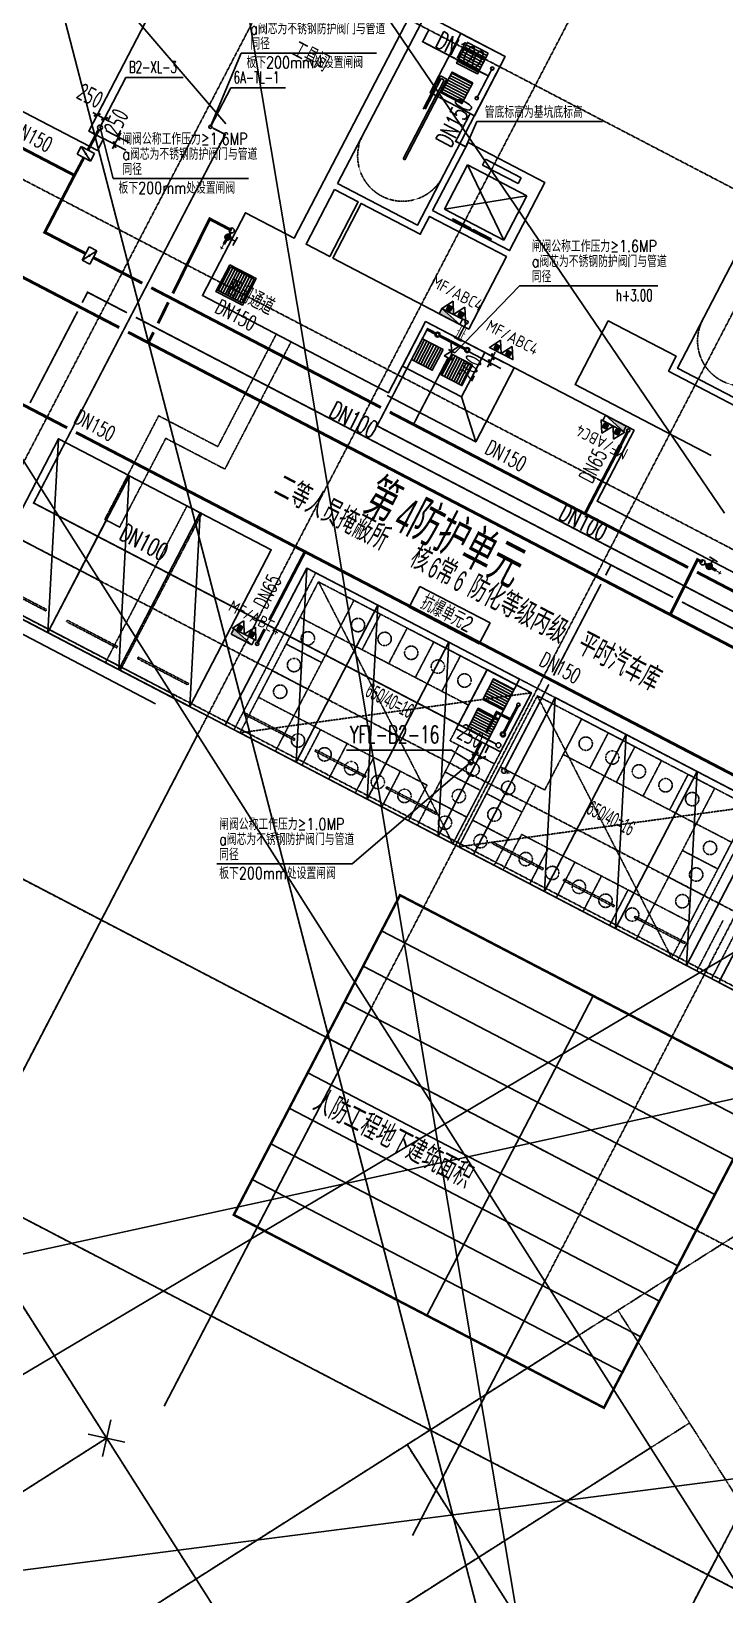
# Model space of a CAD drawing. Extents: x -1466470 to 922624, y -511729 to 590125.
# Drawn here: x -301821 to -281017, y 193979 to 240832 of the extents above; entities that cross this region are included whole.
import ezdxf
from ezdxf.xclip import XClip

# ---------------------------------------------------------------- set-up
doc = ezdxf.new("R2010")
doc.units = 0
doc.header["$LTSCALE"] = 10
doc.header["$MEASUREMENT"] = 0
doc.header["$XCLIPFRAME"] = 2
for name, pattern in [('X-104 B2平面$0$CENTER', [2, 1.25, -0.25, 0.25, -0.25]), ('X-104 B2平面$0$DOTE', [2.42, 2, -0.2, 0.02, -0.2]), ('X-104 B2平面$1$DASH', [0.35, 0.25, -0.1]), ('梯段6、7$0$DASH', [0.35, 0.25, -0.1])]:
    doc.linetypes.add(name, pattern=pattern)
for name, color, linetype, plot in [('104-13 B2核心筒$0$04-不打印_辅助线', 165, 'Continuous', False), ('X-104 B2平面$0$04-不打印_辅助线', 165, 'Continuous', False), ('X-104 B2平面$0$04-不打印_面积', 5, 'Continuous', False), ('X-104 B2平面$1$DIM_MODI', 6, 'Continuous', False)]:
    doc.layers.add(name, color=color, linetype=linetype, plot=plot)
for name, color, linetype in [('104-6 B2核心筒$0$A-E_电梯', 171, 'Continuous'), ('104-6 B2核心筒$0$A-TECH_结构', 21, 'Continuous'), ('DIM_压力废', 3, 'Continuous'), ('DIM_消防', 3, 'Continuous'), ('DIM_通气', 3, 'Continuous'), ('EQUIP_消火栓', 7, 'Continuous'), ('EQUIP_消防', 7, 'Continuous'), ('EQUIP_给水', 7, 'Continuous'), ('PIPE-中水', 122, 'TG_Z'), ('PIPE-压力废', 31, 'TG_YF'), ('PIPE-废水', 31, 'TG_F'), ('PIPE-消防', 1, 'Continuous'), ('PIPE-给水', 3, 'TG_J'), ('PIPE-通气', 3, 'TG_T'), ('TEXT_中水', 7, 'Continuous'), ('TEXT_压力废', 7, 'Continuous'), ('TEXT_废水', 7, 'Continuous'), ('TEXT_消防', 7, 'Continuous'), ('TEXT_通气', 7, 'Continuous'), ('TWT_DIM', 3, 'Continuous'), ('TWT_LEAD', 3, 'Continuous'), ('VALVE_消防', 7, 'Continuous'), ('VPIPE-中水中', 124, 'Continuous'), ('VPIPE-压力废', 31, 'Continuous'), ('VPIPE-消防', 1, 'Continuous'), ('VPIPE-通气', 3, 'Continuous'), ('X-104 B2平面$0$02-TEXT_房间', 7, 'Continuous'), ('X-104 B2平面$0$A-I_车位', 9, 'Continuous'), ('X-104 B2平面$0$A-SUR_看线', 231, 'Continuous'), ('X-104 B2平面$0$A_AXIS-轴线', 9, 'X-104 B2平面$0$DOTE'), ('X-104 B2平面$0$SURFACE', 6, 'Continuous'), ('X-104 B2平面$0$VPIPE-消防', 1, 'Continuous'), ('X-104 B2平面$0$人防分区指标', 5, 'Continuous'), ('X-104 B2平面$0$抗爆隔墙', 151, 'Continuous'), ('X-104 B2平面$0$文字1', 7, 'Continuous'), ('X-104 B2平面$0$集水坑&', 6, 'Continuous'), ('X-104 B2平面$1$集水坑&', 7, 'Continuous'), ('梯段6、7$0$A-E_楼梯', 171, 'Continuous'), ('水-管线-给水低', 1, 'Continuous'), ('水-设备-给水', 7, 'Continuous'), ('水-阀门-给水', 7, 'Continuous')]:
    doc.layers.add(name, color=color, linetype=linetype)
doc.layers.get('X-104 B2平面$0$A-SUR_看线').off()
doc.styles.add('_TCH_DIM_T3', font='ROS1', dxfattribs={"width": 0.8, "bigfont": 'JD'})
doc.styles.add('_TWT_PIPEDN', font='SIMPLEX', dxfattribs={"width": 0.8, "height": 3.5, "bigfont": 'HZTXT'})
doc.styles.add('_TWT_SERIAL', font='COMPLEX', dxfattribs={"width": 0.8, "height": 3.5, "bigfont": 'HZTXT'})
doc.styles.get("Standard").update_dxf_attribs({"font": 'gbenor.shx', "bigfont": 'gbcbig.shx'})
doc.styles.add('TG_LINETYPE', font='romans2.shx', dxfattribs={"width": 0.8, "height": 3, "bigfont": 'hzdf2.shx'})
doc.styles.add('X-104 B2平面$0$20150624地库ZL1_t8_t8$0$20150624地库ZL1_t8_t8$0$华通样式', font='ros1.shx', dxfattribs={"width": 0.7, "height": 3.5, "bigfont": 'jd.shx'})
doc.styles.add('X-104 B2平面$0$_TCH_SPACE', font='ros.shx', dxfattribs={"width": 0.75, "height": 5, "bigfont": 'jd.shx'})
doc.styles.add('X-104 B2平面$0$TEXT', font='TSSDENG.shx', dxfattribs={"bigfont": 'GBCBIG.shx'})
doc.linetypes.add('TG_F', pattern='A,2,-0.3,["F",TG_LINETYPE,S=0.1,R=0,X=-0.23,Y=-0.15],0', length=2.3)
doc.linetypes.add('TG_J', pattern='A,2,-0.3,["J",TG_LINETYPE,S=0.1,R=0,X=-0.23,Y=-0.15],0', length=2.3)
doc.linetypes.add('TG_T', pattern='A,2,-0.3,["T",TG_LINETYPE,S=0.1,R=0,X=-0.23,Y=-0.15],0', length=2.3)
doc.linetypes.add('TG_XH', pattern='A,5,-0.6,["XH",TG_LINETYPE,S=0.1,R=0,X=-0.52,Y=-0.15],0', length=5.6)
doc.linetypes.add('TG_YF', pattern='A,2,-0.6,["YF",TG_LINETYPE,S=0.1,R=0,X=-0.52,Y=-0.15],0', length=2.6)
doc.linetypes.add('TG_Z', pattern='A,2,-0.3,["Z",TG_LINETYPE,S=0.1,R=0,X=-0.23,Y=-0.15],0', length=2.3)
doc.dimstyles.new('_TWT_ARCH&&150', dxfattribs={"dimtxt": 525, "dimasz": 150, "dimexe": 375, "dimexo": 450, "dimgap": 150, "dimtad": 1, "dimdec": 0, "dimzin": 0, "dimdsep": 46, "dimtxsty": '_TCH_DIM_T3', "dimblk": 'ARCHTICK', "dimcen": 0.09, "dimclrt": 7, "dimazin": 2, "dimtfac": 1, "dimtdec": 0, "dimtix": 1, "dimtmove": 2, "dimatfit": 3, "dimfxl": 1, "dimtolj": 1, "dimtzin": 0, "dimarcsym": 0})
pattern_1 = [(180, (-432649.534, -553252.195), (-7e-15, -79.375), [])]
pattern_2 = [(180, (350, -250), (-7e-15, -79.375), [])]

# ---------------------------------------------------------------- blocks, each defined once
blk = doc.blocks.new('A-电梯2623')
for p, q in [((-575, 1900), (-575, 2100)), ((-575, 2100), (625, 2100)), ((625, 1900), (-575, 1900)), ((625, 2100), (625, 1900)), ((-975, 200), (-975, 1700)), ((-975, 1700), (1025, 1700)), ((1025, 1700), (-975, 200)), ((1025, 200), (-975, 1700)), ((1025, 1700), (1025, 200)), ((1025, 200), (-975, 200))]:
    blk.add_line(p, q)
for points in [[(-1275, 0), (1325, 0), (1325, 2300), (-1275, 2300)], [(-625, 38), (-625, 59), (-18, 59), (-18, 38)], [(68, 38), (68, 59), (675, 59), (675, 38)]]:
    blk.add_lwpolyline(points, close=True)
blk = doc.blocks.new('梯段6、7')
at = {"color": 8, "linetype": '梯段6、7$0$DASH'}
for centre, radius, start, end in [((49800, 3400), 1350, 0, 180), ((49800, -6700), 1350, 0, 180), ((49800, -9820), 1350, 180, 0), ((49800, -16500), 1350, 0, 180), ((49800, -19820), 1350, 180, 0), ((20965, -27260), 1650, 0, 180), ((49800, -27020), 1350, 0, 180), ((20965, -29600), 1650, 180, 0), ((49800, -29880), 1350, 180, 0), ((49800, -57378), 1350, 0, 180), ((20965, -58198), 1650, 0, 180), ((49800, -59458), 1350, 180, 0), ((20965, -60358), 1650, 180, 0), ((20965, -68018), 1650, 0, 180), ((49800, -67528), 1350, 0, 180), ((49800, -70128), 1350, 180, 0), ((20965, -70358), 1650, 180, 0), ((49800, -79978), 1350, 180, 0)]:
    blk.add_arc(centre, radius, start, end, dxfattribs=at)
at = {"layer": 'Defpoints'}
for points in [[(44800, 6850), (54800, 6850), (54800, -3150), (44800, -3150)], [(51150, 4950), (48450, 4950), (48450, -1150), (51150, -1150)], [(44800, -3150), (54800, -3150), (54800, -13150), (44800, -13150)], [(51150, -5150), (48450, -5150), (48450, -11250), (51150, -11250)], [(44800, -13150), (54800, -13150), (54800, -23150), (44800, -23150)], [(51150, -15150), (48450, -15150), (48450, -21250), (51150, -21250)], [(15665, -23150), (25665, -23150), (25665, -33150), (15665, -33150)], [(44800, -23150), (54800, -23150), (54800, -33150), (44800, -33150)], [(19315, -24850), (22615, -24850), (22615, -31250), (19315, -31250)], [(48450, -25150), (51150, -25150), (51150, -31250), (48450, -31250)], [(15665, -53908), (25665, -53908), (25665, -63908), (15665, -63908)], [(44800, -53908), (54800, -53908), (54800, -63908), (44800, -63908)], [(19315, -55608), (22615, -55608), (22615, -62008), (19315, -62008)], [(51150, -55908), (48450, -55908), (48450, -62008), (51150, -62008)], [(15665, -63908), (25665, -63908), (25665, -73908), (15665, -73908)], [(44800, -63908), (54800, -63908), (54800, -73908), (44800, -73908)], [(19315, -65608), (22615, -65608), (22615, -72008), (19315, -72008)], [(51150, -65908), (48450, -65908), (48450, -72008), (51150, -72008)], [(15665, -73908), (25665, -73908), (25665, -83908), (15665, -83908)], [(44800, -73908), (54800, -73908), (54800, -83908), (44800, -83908)], [(19315, -75608), (22615, -75608), (22615, -82008), (19315, -82008)], [(51150, -75908), (48450, -75908), (48450, -82008), (51150, -82008)]]:
    blk.add_lwpolyline(points, close=True, dxfattribs=at)
for points in [[(47328, -61608), (52128, -61608)], [(47328, -71608), (52128, -71608)], [(47328, -81608), (52128, -81608)]]:
    blk.add_lwpolyline(points, dxfattribs=at)
at = {"layer": '梯段6、7$0$A-E_楼梯'}
for p, q in [((49850, -16500), (49750, -16500)), ((49750, -16700), (49750, -16500)), ((49850, -18517), (49850, -16500)), ((49850, -16500), (51150, -16500)), ((49850, -16760), (51150, -16760)), ((49910, -16700), (49910, -16500)), ((49910, -16500), (51150, -16500)), ((51150, -17893), (51150, -16700)), ((49850, -17020), (51150, -17020)), ((49850, -17280), (51150, -17280)), ((49850, -17540), (51150, -17540)), ((49850, -17800), (51150, -17800)), ((49850, -18060), (50801, -18060)), ((49850, -18517), (50409, -18248)), ((50429, -18350), (50396, -18174)), ((50396, -18174), (50588, -18362)), ((50553, -18179), (51150, -17893)), ((50588, -18362), (50553, -18179)), ((50573, -18281), (51150, -18003)), ((50616, -18260), (51150, -18260)), ((51150, -19820), (51150, -18003)), ((49850, -18320), (50259, -18320)), ((49850, -18627), (50429, -18350)), ((49850, -19820), (49850, -18627)), ((50074, -18520), (51150, -18520)), ((49850, -18780), (51150, -18780)), ((49850, -19040), (51150, -19040)), ((49850, -19300), (51150, -19300)), ((49850, -19560), (51150, -19560)), ((49750, -19820), (49853, -19820)), ((49850, -19820), (51150, -19820)), ((49750, -27020), (49850, -27020)), ((65868, -53275), (106225, -53275)), ((66707, -53743), (68846, -55133)), ((66772, -53643), (68592, -54825)), ((66839, -56653), (68977, -55263)), ((65910, -56514), (63784, -56514)), ((66572, -56634), (63784, -56634)), ((66542, -56514), (65910, -56514)), ((66542, -56677), (68846, -58173)), ((66772, -56683), (68592, -57865)), ((66802, -59525), (64634, -59525)), ((66792, -59525), (106225, -59525)), ((49690, -78442), (49690, -77318)), ((49690, -77318), (49910, -77318)), ((49750, -78418), (49750, -77378)), ((49750, -77378), (49850, -77378)), ((49850, -77378), (49850, -80038)), ((49910, -77318), (49910, -80038)), ((48450, -80108), (48450, -80048)), ((49910, -80038), (49850, -80038))]:
    blk.add_line(p, q, dxfattribs=at)
for points in [[(49690, -19880), (49910, -19880), (49910, -16440), (49690, -16440), (49690, -19880)], [(49690, -29360), (49690, -26960), (49910, -26960), (49910, -29880)], [(51150, -29880), (51150, -29620)], [(66542, -53444), (66542, -53275), (66154, -53275)], [(66542, -53305), (66542, -53705), (66342, -53705), (66342, -53305)], [(68882, -54964), (68882, -54795), (68622, -54795), (68622, -54626), (68362, -54626), (68362, -54457), (68102, -54457), (68102, -54288), (67842, -54288), (67842, -54119), (67582, -54119), (67582, -53950), (67322, -53950), (67322, -53781), (67062, -53781), (67062, -53613), (66802, -53613), (66802, -53444), (66542, -53444)], [(68852, -54964), (68852, -54825), (68592, -54825), (68592, -54656), (68332, -54656), (68332, -54487), (68072, -54487), (68072, -54318), (67812, -54318), (67812, -54149), (67552, -54149), (67552, -53980), (67292, -53980), (67292, -53811), (67032, -53811), (67032, -53643), (66772, -53643), (66772, -53474), (66542, -53474)], [(66802, -56484), (66802, -56315), (67062, -56315), (67062, -56146), (67322, -56146), (67322, -55977), (67582, -55977), (67582, -55808), (67842, -55808), (67842, -55640), (68102, -55640), (68102, -55471), (68362, -55471), (68362, -55302), (68622, -55302), (68622, -55133), (68882, -55133), (68882, -54964), (69142, -54964)], [(66832, -56484), (66832, -56345), (67092, -56345), (67092, -56176), (67352, -56176), (67352, -56007), (67612, -56007), (67612, -55838), (67872, -55838), (67872, -55670), (68132, -55670), (68132, -55501), (68392, -55501), (68392, -55332), (68652, -55332), (68652, -55163), (68912, -55163), (68912, -54994), (69142, -54994)], [(69112, -54994), (69112, -55394), (68912, -55394), (68912, -54994)], [(68882, -58004), (68882, -57835), (68622, -57835), (68622, -57667), (68362, -57667), (68362, -57498), (68102, -57498), (68102, -57329), (67842, -57329), (67842, -57160), (67582, -57160), (67582, -56991), (67322, -56991), (67322, -56822), (67062, -56822), (67062, -56653), (66802, -56653), (66802, -56484), (66542, -56484)], [(68852, -58004), (68852, -57865), (68592, -57865), (68592, -57697), (68332, -57697), (68332, -57528), (68072, -57528), (68072, -57359), (67812, -57359), (67812, -57190), (67552, -57190), (67552, -57021), (67292, -57021), (67292, -56852), (67032, -56852), (67032, -56683), (66772, -56683), (66772, -56514), (66542, -56514)], [(66772, -56514), (66772, -56914), (66572, -56914), (66572, -56514)], [(66802, -59525), (66802, -59356), (67062, -59356), (67062, -59187), (67322, -59187), (67322, -59018), (67582, -59018), (67582, -58849), (67842, -58849), (67842, -58680), (68102, -58680), (68102, -58511), (68362, -58511), (68362, -58342), (68622, -58342), (68622, -58173), (68882, -58173), (68882, -58004), (69142, -58004)]]:
    blk.add_lwpolyline(points, dxfattribs=at)
for p in [(66792, -53444), (66792, -53613), (66792, -53781), (66792, -53950), (66792, -54119), (66792, -54288), (66792, -54457), (66792, -54626), (66792, -54795), (66792, -54964), (66792, -55133), (66792, -55302), (66792, -55471), (66792, -55640), (66792, -55808), (66792, -55977), (66792, -56146), (66792, -56315), (66792, -56484), (66792, -56653), (66792, -56822), (66792, -56991), (66792, -57160), (66792, -57329), (66792, -57498), (66792, -57667), (66792, -57835), (66792, -58004), (66792, -58173), (66792, -58342), (66792, -58511), (66792, -58680), (66792, -58849), (66792, -59018), (66792, -59187), (66792, -59356)]:
    blk.add_point(p, dxfattribs=at)
blk = doc.blocks.new('104-6 B2核心筒')
blk.add_line((25457, 14488), (25543, 14488))
at = {"layer": '104-6 B2核心筒$0$A-TECH_结构'}
blk.add_lwpolyline([(21300, 13650), (22100, 13650), (22100, 11800), (21300, 11800)], close=True, dxfattribs=at)
ref = blk.add_blockref('梯段6、7', (-27150, 95458))
XClip(ref).set_block_clipping_path([(48450.0031136754, -81608.1299662268), (51150.0038543929, -75908.1299662268)])
ref = blk.add_blockref('梯段6、7', (84050, 95258), dxfattribs=dict(xscale=-1))
XClip(ref).set_block_clipping_path([(48450.0031136754, -81608.1299662268), (51150.0038543929, -75908.1299662268)])
at = {"layer": '104-6 B2核心筒$0$A-E_电梯'}
blk.add_blockref('A-电梯2623', (25475, 14450), dxfattribs=at)
blk = doc.blocks.new('X-104 B2平面$0$jgfd')
blk.add_lwpolyline([(5300, -1200), (0, -1200), (0, 1200), (5300, 1200), (5300, -1200), (0, 1200)])
at = {"linetype": 'X-104 B2平面$1$DASH', "ltscale": 0.001}
blk.add_lwpolyline([(550, -850), (550, 850), (600, 850), (600, -850)], close=True, dxfattribs=at)
blk = doc.blocks.new('104 轴线')
for p, q in [((-252978, 128722), (-228161, 176394)), ((-117841, 103746), (-253731, 174486)), ((-273455, 172905), (-228319, 101944)), ((-245448, 124995), (-220710, 172516)), ((-238076, 120964), (-213259, 168637)), ((-122274, 95231), (-258164, 165971)), ((-230625, 117086), (-205808, 164758)), ((-223174, 113207), (-198357, 160880)), ((-126707, 86715), (-262597, 157455)), ((-127630, 84941), (-263520, 155681)), ((-130863, 78732), (-266753, 149472)), ((-135018, 70749), (-270908, 141489)), ((-262856, 99412), (-214266, 130319)), ((-214380, 130100), (-223174, 113207)), ((-224464, 123832), (-215662, 109994)), ((-260709, 96037), (-222317, 120457)), ((-265539, 103631), (-239804, 120001)), ((-230792, 119807), (-221990, 105969))]:
    blk.add_line(p, q)
blk = doc.blocks.new('104-13 B2核心筒')
at = {"layer": '104-13 B2核心筒$0$04-不打印_辅助线'}
for p, q in [((57300, 25100), (58100, 25900)), ((57300, 25900), (58100, 25100))]:
    blk.add_line(p, q, dxfattribs=at)
ref = blk.add_blockref('104 轴线', (287656, 163437), dxfattribs=dict(at, rotation=57.54087654753766))
XClip(ref).set_block_clipping_path([(-309787.1235870313, 156236.3262284864), (-264650.8410785095, 85274.8859858383), (-219747.6862062201, 113836.3339625026), (-264883.9687147418, 184797.7742051506)])
blk = doc.blocks.new('X-104 B2平面$1$A$C51037562')
at = {"layer": 'X-104 B2平面$1$集水坑&'}
h = blk.add_hatch(dxfattribs=at)
h.set_pattern_fill('ANSI31', color=256, scale=50, angle=135)
h.set_pattern_definition(pattern_1)
h.paths.add_polyline_path([(-850, 850), (-50, 850), (-50, 50), (-850, 50)])
for points in [[(-900, 900), (0, 900), (0, 0), (-900, 0)], [(-850, 850), (-50, 850), (-50, 50), (-850, 50)]]:
    blk.add_lwpolyline(points, close=True, dxfattribs=at)
blk = doc.blocks.new('X-104 B2平面$1$12ddddddj')
at = {"layer": 'X-104 B2平面$1$集水坑&', "linetype": 'Continuous'}
h = blk.add_hatch(dxfattribs=at)
h.set_pattern_fill('ANSI31', color=256, scale=50, angle=135)
h.set_pattern_definition(pattern_2)
h.paths.add_polyline_path([(3014056, 294593), (3014756, 294593), (3014756, 293893), (3014056, 293893)])
h.paths.add_polyline_path([(3014056, 293593), (3014756, 293593), (3014756, 292893), (3014056, 292893)])
for points in [[(3015056, 294743), (3013556, 294743), (3013556, 292743), (3015056, 292743)], [(3014056, 294593), (3014756, 294593), (3014756, 293893), (3014056, 293893)], [(3014056, 293593), (3014756, 293593), (3014756, 292893), (3014056, 292893)]]:
    blk.add_lwpolyline(points, close=True, dxfattribs=at)
for centre in [(3013736, 294243), (3013736, 293243)]:
    blk.add_circle(centre, 50, dxfattribs=at)
blk = doc.blocks.new('X-104 B2平面$0$A$C3A6E53F0')
at = {"color": 6, "linetype": 'X-104 B2平面$1$DASH'}
for p, q in [((0, 5100), (7200, 0)), ((7200, 5100), (0, 0)), ((0, 2400), (1500, 2400)), ((1500, -5), (1500, 2400))]:
    blk.add_line(p, q, dxfattribs=at)
for points in [[(0, 5100), (7200, 5100), (7200, 0), (0, 0)], [(0, 4200), (1200, 4200), (1200, 5100), (0, 5100)], [(1500, 5100), (1500, 3900), (2400, 3900), (2400, 5100)], [(2400, 5100), (2400, 3900), (3300, 3900), (3300, 5100)], [(3300, 5100), (3300, 3900), (4200, 3900), (4200, 5100)], [(4200, 5100), (4200, 3900), (5100, 3900), (5100, 5100)], [(5100, 5100), (5100, 3900), (6000, 3900), (6000, 5100)], [(0, 3300), (1200, 3300), (1200, 4200), (0, 4200)], [(7200, 3000), (6000, 3000), (6000, 3900), (7200, 3900)], [(0, 2400), (1200, 2400), (1200, 3300), (0, 3300)], [(7200, 2100), (6000, 2100), (6000, 3000), (7200, 3000)], [(7200, 1200), (6000, 1200), (6000, 2100), (7200, 2100)], [(1500, 0), (1500, 1200), (2400, 1200), (2400, 0)], [(2400, 0), (2400, 1200), (3300, 1200), (3300, 0)], [(3300, 0), (3300, 1200), (4200, 1200), (4200, 0)], [(4200, 0), (4200, 1200), (5100, 1200), (5100, 0)], [(5100, 0), (5100, 1200), (6000, 1200), (6000, 0)]]:
    blk.add_lwpolyline(points, close=True, dxfattribs=at)
for centre in [(500, 4650), (1950, 4500), (2850, 4500), (3750, 4500), (4650, 4500), (5550, 4500), (500, 3750), (6700, 3450), (500, 2850), (6700, 2550), (6700, 1650), (1950, 600), (2850, 600), (3750, 600), (4650, 600), (5550, 600)]:
    blk.add_circle(centre, 200, dxfattribs=at)
blk = doc.blocks.new('X-104 B2平面$0$A$C026855F6')
at = {"layer": 'X-104 B2平面$0$VPIPE-消防', "linetype": 'Continuous'}
for centre in [(-247931, -46700), (-243082, -49946), (-254213, -56331)]:
    blk.add_circle(centre, 50, dxfattribs=at)
blk = doc.blocks.new('X-104 B2平面')
at = {"layer": 'X-104 B2平面$0$02-TEXT_房间'}
blk.add_lwpolyline([(-100133, 230218), (-98026, 229121), (-98350, 228500), (-100456, 229597), (-100133, 230218)], dxfattribs=at)
at = {"layer": 'X-104 B2平面$0$04-不打印_辅助线'}
for points in [[(-125374, 251380), (-126367, 249473), (-123972, 248226), (-123764, 248625), (-118238, 245748), (-122717, 237144), (-120881, 236189), (-120696, 236543), (-119809, 236082), (-120179, 235372), (-120711, 235649), (-121450, 234230), (-121496, 234141), (-105973, 226060), (-105973, 226060), (-105707, 225922), (-105707, 225922), (-92401, 218995), (-92401, 218995), (-92136, 218857), (-89031, 217241)], [(-89095, 229788), (-94816, 232766), (-93708, 234895), (-99961, 238151), (-101070, 236021), (-106658, 238930), (-105365, 241414), (-103901, 240652), (-100323, 247527), (-104270, 249581), (-104962, 248251), (-107180, 249405), (-110066, 243862), (-109622, 243631), (-109807, 243276), (-125374, 251380)], [(-102748, 240052), (-101894, 241693), (-100120, 240769), (-99843, 241302), (-97537, 240101), (-98668, 237928), (-102748, 240052)], [(-90064, 233449), (-89302, 234912), (-92673, 236667), (-92442, 237111), (-94482, 238173), (-95475, 236266), (-91394, 234142)]]:
    blk.add_lwpolyline(points, dxfattribs=at)
at = {"layer": 'X-104 B2平面$0$04-不打印_面积'}
blk.add_line((-108062, 226697), (-121678, 233792), dxfattribs=at)
at = {"layer": 'X-104 B2平面$0$04-不打印_面积', "color": 250}
for points in [[(-16810, -114737), (-112046, 252077)], [(-105673, 249748), (-56424, -43588)], [(-73405, 229512), (-180122, 166222), (-220487, 166222)]]:
    blk.add_lwpolyline(points, dxfattribs=at)
at = {"layer": 'X-104 B2平面$0$SURFACE', "linetype": 'X-104 B2平面$1$DASH'}
blk.add_lwpolyline([(-105707, 225922), (-103259, 230623), (-89954, 223697), (-92402, 218995)], dxfattribs=at)
at = {"layer": 'X-104 B2平面$0$人防分区指标', "color": 1, "const_width": 75}
blk.add_lwpolyline([(-105714, 211382), (-94611, 205602), (-89624, 215182), (-100728, 220962)], close=True, dxfattribs=at)
at = {"layer": 'X-104 B2平面$0$人防分区指标', "color": 1}
for points in [[(-101282, 219898), (-90178, 214118)], [(-101836, 218833), (-90732, 213053)], [(-94934, 217946), (-99921, 208366)], [(-102390, 217769), (-91287, 211989)], [(-102944, 216705), (-91841, 210924)], [(-103498, 215640), (-92395, 209860)], [(-104052, 214576), (-92949, 208796)], [(-104606, 213511), (-93503, 207731)], [(-105160, 212447), (-94057, 206667)]]:
    blk.add_lwpolyline(points, dxfattribs=at)
at = {"layer": 'X-104 B2平面$0$抗爆隔墙', "linetype": 'X-104 B2平面$1$DASH'}
for points in [[(-104440, 237776), (-106194, 234405), (-107968, 235329), (-109583, 232224), (-109139, 231993), (-107755, 234654), (-105981, 233731), (-103997, 237545)], [(-109566, 227930), (-107117, 232631), (-106673, 232400), (-109122, 227700)], [(-91825, 218695), (-91040, 220203)], [(-90597, 219972), (-91382, 218465)]]:
    blk.add_lwpolyline(points, dxfattribs=at)
at = {"layer": 'X-104 B2平面$1$DIM_MODI'}
blk.add_line((-217626, 187186), (-43166, 209580), dxfattribs=at)
at = {"layer": 'X-104 B2平面$1$DIM_MODI', "color": 3}
blk.add_lwpolyline([(-105949, 244082), (-230811, 389302), (-284915, 389302)], dxfattribs=at)
at = {"layer": 'X-104 B2平面$1$DIM_MODI'}
for points in [[(-90998, 232413), (-160436, 334418), (-208593, 334418)], [(-33745, 227288), (-220712, 186513), (-292305, 186513)]]:
    blk.add_lwpolyline(points, dxfattribs=at)
at = {"layer": 'X-104 B2平面$1$集水坑&', "linetype": 'Continuous'}
blk.add_line((-98880, 235897), (-98454, 234548), dxfattribs=at)
blk.add_lwpolyline([(-101116, 235933), (-98454, 234548), (-97300, 236765)], dxfattribs=at)
at = {"linetype": 'X-104 B2平面$0$CENTER', "rotation": 332.499102747414}
blk.add_blockref('104-6 B2核心筒', (-127888, 239836), dxfattribs=at)
at = {"rotation": 302.4591234524622}
blk.add_blockref('104-13 B2核心筒', (-162014, 239690), dxfattribs=at)
at = {"layer": 'X-104 B2平面$0$A-I_车位', "xscale": -1, "rotation": 242.5000000001245}
for p in [(-112359, 229385), (-110231, 228277), (-108102, 227169), (-104909, 225506), (-102780, 224398), (-100651, 223290), (-97458, 221627), (-95329, 220519), (-93200, 219411), (-90096, 217795)]:
    blk.add_blockref('X-104 B2平面$0$jgfd', p, dxfattribs=at)
at = {"layer": 'X-104 B2平面$0$A-SUR_看线'}
blk.add_blockref('X-104 B2平面$0$A$C026855F6', (149199, 284830), dxfattribs=at)
at = {"layer": 'X-104 B2平面$0$A_AXIS-轴线', "rotation": 7.045863037328646e-07}
blk.add_blockref('104 轴线', (130274, 84690), dxfattribs=at)
at = {"layer": 'X-104 B2平面$0$SURFACE', "rotation": 152.5000000001263}
blk.add_blockref('X-104 B2平面$0$A$C3A6E53F0', (-96788, 227028), dxfattribs=at)
at = {"layer": 'X-104 B2平面$0$SURFACE', "xscale": -1, "rotation": 152.499972250772}
blk.add_blockref('X-104 B2平面$0$A$C3A6E53F0', (-96610, 226936), dxfattribs=at)
at = {"layer": 'X-104 B2平面$1$集水坑&', "linetype": 'Continuous', "xscale": -1, "rotation": 332.4998477812851}
blk.add_blockref('X-104 B2平面$1$12ddddddj', (2439383, -1406857), dxfattribs=at)
at = {"layer": 'X-104 B2平面$1$集水坑&', "xscale": -1, "rotation": 62.5002222897244}
blk.add_blockref('X-104 B2平面$1$A$C51037562', (-105455, 238642), dxfattribs=at)
at = {"layer": 'X-104 B2平面$1$集水坑&', "linetype": 'Continuous'}
for p, rotation in [((1031872, 3046384), 242.5001302531985), ((2711443, -904810), 152.5000141866211)]:
    blk.add_blockref('X-104 B2平面$1$12ddddddj', p, dxfattribs=dict(at, rotation=rotation))
at = {"layer": 'X-104 B2平面$0$02-TEXT_房间', "style": 'X-104 B2平面$0$_TCH_SPACE'}
for s, height, width, p in [('工具间', 520.9, 0.75, (-104012, 246129)), ('密闭通道', 520.9, 0.75, (-105986, 239003, 0)), ('二等人员掩蔽所', 744.2, 0.75, (-104578, 232961)), ('第', 1265, 0.75, (-101928, 232442)), ('防护单元', 1265.1, 0.75, (-100624, 231763)), ('4', 1084, 0.529412, (-100988, 231953)), ('核', 744, 0.75, (-100503, 230840)), ('6', 638, 0.529412, (-99950, 230552)), ('常', 744, 0.75, (-99736, 230441)), ('6', 638, 0.529412, (-99183, 230153)), ('防化等级丙级', 744.2, 0.75, (-98766, 229936)), ('抗爆单元2', 482.2, 0.75, (-100155, 229575)), ('平时汽车库', 744.2, 0.75, (-95491, 228243))]:
    blk.add_text(s, height=height, rotation=332.5, dxfattribs=dict(at, width=width)).set_placement(p)
at = {"layer": 'X-104 B2平面$0$04-不打印_辅助线', "style": 'X-104 B2平面$0$_TCH_SPACE', "width": 0.529412}
for p in [(-101805, 226947), (-95170, 223424)]:
    blk.add_text('650/40=16', height=446.2, rotation=332.5, dxfattribs=at).set_placement(p)
at = {"layer": 'X-104 B2平面$0$人防分区指标', "color": 1, "style": 'X-104 B2平面$0$TEXT'}
blk.add_text('人防工程地下建筑面积', height=723.4, rotation=332.5, dxfattribs=at).set_placement((-103397, 214543))
blk = doc.blocks.new('X-104 B2平面$0$A$C51037562')
at = {"layer": 'X-104 B2平面$0$集水坑&'}
h = blk.add_hatch(dxfattribs=at)
h.set_pattern_fill('ANSI31', color=256, scale=50, angle=135)
h.set_pattern_definition(pattern_1)
h.paths.add_polyline_path([(-850, 850), (-50, 850), (-50, 50), (-850, 50)])
for points in [[(-900, 900), (0, 900), (0, 0), (-900, 0)], [(-850, 850), (-50, 850), (-50, 50), (-850, 50)]]:
    blk.add_lwpolyline(points, close=True, dxfattribs=at)
at = {"layer": 'X-104 B2平面$0$文字1', "style": 'X-104 B2平面$0$20150624地库ZL1_t8_t8$0$20150624地库ZL1_t8_t8$0$华通样式', "width": 0.7}
blk.add_text('JSK2', height=175, dxfattribs=at).set_placement((-608, 407))
blk = doc.blocks.new('X-104 B2平面$0$12ddddddj')
at = {"layer": 'X-104 B2平面$0$集水坑&', "linetype": 'Continuous'}
h = blk.add_hatch(dxfattribs=at)
h.set_pattern_fill('ANSI31', color=256, scale=50, angle=135)
h.set_pattern_definition(pattern_2)
h.paths.add_polyline_path([(3014056, 294593), (3014756, 294593), (3014756, 293893), (3014056, 293893)])
h.paths.add_polyline_path([(3014056, 293593), (3014756, 293593), (3014756, 292893), (3014056, 292893)])
for points in [[(3015056, 294743), (3013556, 294743), (3013556, 292743), (3015056, 292743)], [(3014056, 294593), (3014756, 294593), (3014756, 293893), (3014056, 293893)], [(3014056, 293593), (3014756, 293593), (3014756, 292893), (3014056, 292893)]]:
    blk.add_lwpolyline(points, close=True, dxfattribs=at)
for centre in [(3013736, 294243), (3013736, 293243)]:
    blk.add_circle(centre, 50, dxfattribs=at)
blk = doc.blocks.new('$VALVE$00000497')
for p, q in [((78, 138), (-78, 138)), ((0, 50), (0, 138))]:
    blk.add_line(p, q)
at = {"const_width": 49.6}
blk.add_lwpolyline([(25, 0, 1), (-25, 0, 1)], format="xyb", close=True, dxfattribs=at)
blk.add_circle((0, 0), 50)
blk = doc.blocks.new('$TwtSys$00000320')
at = {"const_width": 20}
for points in [[(0, 0), (0, -121)], [(-37, -83), (37, -83)]]:
    blk.add_lwpolyline(points, dxfattribs=at)
blk = doc.blocks.new('dfgdfgsdfgsdgdfgsdg')
at = {"layer": '水-管线-给水低', "linetype": 'Continuous', "ltscale": 1.5, "const_width": 90}
blk.add_lwpolyline([(-126574, 248570), (-126363, 248231)], dxfattribs=at)
at = {"layer": '水-管线-给水低', "linetype": 'Continuous'}
blk.add_circle((-126614, 248634), 75, dxfattribs=at)
at = {"layer": '水-设备-给水', "xscale": 1.5, "yscale": 1.5, "zscale": 1.5, "rotation": 32.01380127646564}
blk.add_blockref('$TwtSys$00000320', (-126363, 248231), dxfattribs=at)
at = {"layer": '水-阀门-给水', "xscale": 1.8, "yscale": 1.8, "zscale": 1.8, "rotation": 302.0138012764656}
blk.add_blockref('$VALVE$00000497', (-126491, 248436), dxfattribs=at)
blk = doc.blocks.new('$TWTSYS$00000546')
h = blk.add_hatch()
h.set_pattern_fill('ANSI31', color=256, scale=200, style=0)
h.set_pattern_definition([(45, (-38543.802, -6670.83), (-17.67767, 17.67767), [])])
h.paths.add_polyline_path([(-65, 174), (65, 174), (65, 44), (-65, 44)])
for points in [[(0, 344), (-198, 0), (198, 0)], [(-65, 174), (65, 174), (65, 44), (-65, 44)]]:
    blk.add_lwpolyline(points, close=True)
blk = doc.blocks.new('$TwtSys$00000434')
for p, q in [((-0.5, 0.5), (-0.5, -0.5)), ((-0.5, -0.5), (0.5, 0.5)), ((0.5, 0.5), (-0.5, 0.5)), ((0.5, -0.5), (0.5, 0.5)), ((-0.5, -0.5), (0.5, -0.5))]:
    blk.add_line(p, q)
blk.add_solid([(0.5, -0.5), (0.5, 0.5), (-0.5, -0.5)])
blk = doc.blocks.new('$VALVE$00000763')
for p, q in [((-72, -125), (72, 125)), ((-72, 125), (72, 125)), ((-72, -125), (-72, 125)), ((72, -125), (72, 125)), ((-72, -125), (72, -125))]:
    blk.add_line(p, q)
at = {"const_width": 21.1}
blk.add_lwpolyline([(0, -11, 1), (0, 11, 1)], format="xyb", close=True, dxfattribs=at)
for p in [(-72, 0), (72, 0)]:
    blk.add_point(p)
at = {"color": 7, "flags": 9}
for tag in ['XSIZE', 'YSIZE']:
    blk.add_attdef(tag, (0, 0), '', height=0.5, rotation=90, dxfattribs=at)
blk = doc.blocks.new('_ArchTick')
at = {"color": 0, "linetype": 'ByBlock', "const_width": 0.4}
blk.add_lwpolyline([(-0.5, -0.5), (0.5, 0.5)], dxfattribs=at)
blk = doc.blocks.new('*D123')
at = {"layer": 'Defpoints', "color": 0, "transparency": 16777216}
for p in [(-288634, 218928), (-288413, 218813), (-288281, 219065)]:
    blk.add_point(p, dxfattribs=at)
at = {"layer": 'TWT_DIM', "color": 0, "lineweight": -2, "transparency": 16777216}
for p, q in [((-288426, 219327), (-288330, 219513)), ((-288205, 219212), (-288108, 219397)), ((-288503, 219180), (-288636, 219249)), ((-288503, 219180), (-288281, 219065)), ((-288281, 219065), (-288148, 218995))]:
    blk.add_line(p, q, dxfattribs=at)
at = {"layer": 'TWT_DIM', "color": 0, "lineweight": -2, "transparency": 16777216, "xscale": 150, "yscale": 150, "zscale": 150}
for p, rotation in [((-288503, 219180), 332.4991027474074), ((-288281, 219065), 152.4991027474074)]:
    blk.add_blockref('_ArchTick', p, dxfattribs=dict(at, rotation=rotation))
at = {"layer": 'TWT_DIM', "color": 7, "transparency": 16777216, "insert": (-288641, 219717), "char_height": 525, "attachment_point": 5, "rotation": 332.4991, "style": '_TCH_DIM_T3'}
blk.add_mtext('\\A1;250', dxfattribs=at)
blk = doc.blocks.new('*D132')
at = {"layer": 'Defpoints', "color": 0, "transparency": 16777216}
for p in [(-299622, 238211), (-300096, 237842), (-299874, 237726)]:
    blk.add_point(p, dxfattribs=at)
at = {"layer": 'TWT_DIM', "color": 0, "lineweight": -2, "transparency": 16777216}
for p, q in [((-299888, 238241), (-299670, 238659)), ((-299666, 238125), (-299449, 238544)), ((-299844, 238326), (-299977, 238396)), ((-299844, 238326), (-299622, 238211)), ((-299622, 238211), (-299489, 238142))]:
    blk.add_line(p, q, dxfattribs=at)
at = {"layer": 'TWT_DIM', "color": 0, "lineweight": -2, "transparency": 16777216, "xscale": 150, "yscale": 150, "zscale": 150}
for p, rotation in [((-299844, 238326), 332.4993630101985), ((-299622, 238211), 152.4993630101985)]:
    blk.add_blockref('_ArchTick', p, dxfattribs=dict(at, rotation=rotation))
at = {"layer": 'TWT_DIM', "color": 7, "transparency": 16777216, "insert": (-300054, 238901), "char_height": 525, "attachment_point": 5, "rotation": 332.4994, "style": '_TCH_DIM_T3'}
blk.add_mtext('\\A1;250', dxfattribs=at)
blk = doc.blocks.new('*D133')
at = {"layer": 'Defpoints', "color": 0, "transparency": 16777216}
for p in [(-299981, 238063), (-300096, 237842), (-299203, 237659)]:
    blk.add_point(p, dxfattribs=at)
at = {"layer": 'TWT_DIM', "color": 0, "lineweight": -2, "transparency": 16777216}
for p, q in [((-299697, 237634), (-298986, 237264)), ((-299581, 237856), (-298871, 237485)), ((-299319, 237437), (-299203, 237659)), ((-299203, 237659), (-299134, 237792)), ((-299319, 237437), (-299388, 237304))]:
    blk.add_line(p, q, dxfattribs=at)
at = {"layer": 'TWT_DIM', "color": 0, "lineweight": -2, "transparency": 16777216, "xscale": 150, "yscale": 150, "zscale": 150}
for p, rotation in [((-299319, 237437), 62.49936301019544), ((-299203, 237659), 242.4993630101954)]:
    blk.add_blockref('_ArchTick', p, dxfattribs=dict(at, rotation=rotation))
at = {"layer": 'TWT_DIM', "color": 7, "transparency": 16777216, "insert": (-299273, 238117), "char_height": 525, "attachment_point": 5, "rotation": 62.4994, "style": '_TCH_DIM_T3'}
blk.add_mtext('\\A1;250', dxfattribs=at)
blk = doc.blocks.new('$VALVE$00000549')
at = {"const_width": 30}
for points in [[(-290, -176), (-290, 176)], [(40, 101), (-210, 101), (-210, 176)], [(40, 101), (40, 176)], [(40, 101), (290, 101), (290, 176)], [(-210, -174), (-210, -99), (40, -99)], [(40, -174), (40, -99)], [(290, -174), (290, -99), (40, -99)]]:
    blk.add_lwpolyline(points, dxfattribs=at)
blk = doc.blocks.new('$VALVE$00000296')
for points in [[(-125, 72), (-125, -72), (125, 72), (125, -72), (-125, 72)], [(0, 60), (0, -64)]]:
    blk.add_lwpolyline(points)
for p in [(-125, 0), (125, 0)]:
    blk.add_point(p)
blk = doc.blocks.new('*D148')
at = {"layer": 'Defpoints', "color": 0, "transparency": 16777216}
for p in [(-289016, 231622), (-289108, 231445), (-287975, 231080)]:
    blk.add_point(p, dxfattribs=at)
at = {"layer": 'TWT_DIM', "color": 0, "lineweight": -2, "transparency": 16777216}
for p, q in [((-288709, 231237), (-287734, 230730)), ((-288616, 231415), (-287642, 230907)), ((-288067, 230903), (-287975, 231080)), ((-287975, 231080), (-287905, 231213)), ((-288067, 230903), (-288136, 230770))]:
    blk.add_line(p, q, dxfattribs=at)
at = {"layer": 'TWT_DIM', "color": 0, "lineweight": -2, "transparency": 16777216, "xscale": 150, "yscale": 150, "zscale": 150}
for p, rotation in [((-288067, 230903), 62.49823370514093), ((-287975, 231080), 242.4982337051409)]:
    blk.add_blockref('_ArchTick', p, dxfattribs=dict(at, rotation=rotation))
at = {"layer": 'TWT_DIM', "color": 7, "transparency": 16777216, "insert": (-288666, 230753), "char_height": 525, "attachment_point": 5, "rotation": 62.4982, "style": '_TCH_DIM_T3'}
blk.add_mtext('\\A1;200', dxfattribs=at)

msp = doc.modelspace()

# ---------------------------------------------------------------- hatches: boundary and pattern name
at = {"layer": 'PIPE-中水', "linetype": 'TG_Z'}
for points in [[(-300130.3, 233011.6), (-300153.5, 233023.7), (-300141.4, 233047)], [(-300130.3, 233011.6), (-300118.1, 233034.9), (-300141.4, 233047)]]:
    msp.add_hatch(color=256, dxfattribs=at).paths.add_polyline_path(points)
at = {"layer": 'PIPE-压力废', "linetype": 'TG_YF'}
for points in [[(-290078.1, 240518.3), (-290101.4, 240530.4), (-290113.5, 240507.1)], [(-290078.1, 240518.3), (-290090.2, 240495), (-290113.5, 240507.1)], [(-289941.3, 231901.8), (-289964.6, 231914), (-289943.8, 231953.9)], [(-291448, 229007.6), (-291471.3, 229019.7), (-291483.4, 228996.4)], [(-291448, 229007.6), (-291460.1, 228984.3), (-291483.4, 228996.4)]]:
    msp.add_hatch(color=256, dxfattribs=at).paths.add_polyline_path(points)
at = {"layer": 'PIPE-压力废', "linetype": 'Continuous'}
for points in [[(-289941.3, 231901.8), (-289920.5, 231941.8), (-289943.8, 231953.9)], [(-287856.5, 220421.7), (-287896.4, 220442.5), (-287875.6, 220482.4)], [(-287856.5, 220421.7), (-287835.7, 220461.6), (-287875.6, 220482.4)]]:
    msp.add_hatch(color=256, dxfattribs=at).paths.add_polyline_path(points)
at = {"layer": 'PIPE-废水', "linetype": 'TG_F'}
for points in [[(-289087.3, 237534.9), (-289110.5, 237547), (-289122.4, 237524.3)], [(-289087.3, 237534.9), (-289099.9, 237511.9), (-289122.4, 237524.3)]]:
    msp.add_hatch(color=256, dxfattribs=at).paths.add_polyline_path(points)
at = {"layer": 'PIPE-消防', "linetype": 'TG_XH'}
for points in [[(-301414.3, 234807), (-301454.2, 234827.8), (-301475, 234787.8)], [(-301414.3, 234807), (-301435.1, 234767.1), (-301475, 234787.8)]]:
    msp.add_hatch(color=256, dxfattribs=at).paths.add_polyline_path(points)
at = {"layer": 'PIPE-给水', "linetype": 'Continuous'}
for points in [[(-296467.1, 235209.4), (-296507.4, 235229.4), (-296487, 235270.6)], [(-296467.1, 235209.4), (-296446.2, 235249.2), (-296487, 235270.6)], [(-281834.4, 224996.2), (-281874.7, 225016.2), (-281854.2, 225057.4)], [(-281834.4, 224996.2), (-281813.5, 225036.1), (-281854.2, 225057.4)]]:
    msp.add_hatch(color=256, dxfattribs=at).paths.add_polyline_path(points)
at = {"layer": 'PIPE-通气', "linetype": 'TG_T'}
for points in [[(-296000.2, 237738.7), (-295988.1, 237762), (-295964.8, 237749.9)], [(-296000.2, 237738.7), (-295976.9, 237726.6), (-295964.8, 237749.9)], [(-301749, 226695.5), (-301772.3, 226707.6), (-301784.4, 226684.3)]]:
    msp.add_hatch(color=256, dxfattribs=at).paths.add_polyline_path(points)
at = {"layer": 'PIPE-通气'}
msp.add_hatch(color=256, dxfattribs=at).paths.add_polyline_path([(-301749, 226695.5), (-301761.1, 226672.2), (-301784.4, 226684.3)])

# ---------------------------------------------------------------- linework, layer by layer
at = {"layer": 'DIM_压力废'}
for p, q in [((-289209.1, 219285.5), (-292364.5, 219285.5)), ((-288633.9, 218928.2), (-289209.1, 219285.5))]:
    msp.add_line(p, q, dxfattribs=at)
at = {"layer": 'DIM_消防'}
for p, q in [((-299758.8, 237947.9), (-298979.6, 239444.7)), ((-298979.6, 239444.7), (-297263.8, 239444.7))]:
    msp.add_line(p, q, dxfattribs=at)
at = {"layer": 'DIM_通气', "color": 4}
for p, q in [((-296443.7, 237969.6), (-295837.5, 239134.2)), ((-295837.5, 239134.2), (-294196.2, 239134.2))]:
    msp.add_line(p, q, dxfattribs=at)
at = {"layer": 'PIPE-中水', "linetype": 'TG_Z', "ltscale": 1.5, "const_width": 52.5}
for points in [[(-300292.1, 232700.7), (-300130.3, 233011.6)], [(-300130.3, 233011.6), (-298950, 232397.2)], [(-301855.7, 229697.1), (-300430.6, 232434.6)], [(-298683.9, 232258.6), (-284429.8, 224838.1)], [(-284591.4, 224527.6), (-284429.8, 224838.1)], [(-284429.8, 224838.1), (-282563.8, 223866.7)], [(-286155.1, 221523.9), (-284729.9, 224261.5)], [(-282297.7, 223728.2), (-278531.1, 221767.4)], [(-287604.3, 218739.9), (-286293.6, 221257.8)]]:
    msp.add_lwpolyline(points, dxfattribs=at)
at = {"layer": 'PIPE-压力废', "linetype": 'TG_YF', "ltscale": 1.5, "const_width": 52.5}
for points in [[(-290078.1, 240518.3), (-289905, 240850.8)], [(-290078.1, 240518.3), (-288108.9, 239493.1)], [(-288455.2, 238827.9), (-288108.9, 239493.1)], [(-288108.9, 239493.1), (-287993.4, 239714.9)], [(-291448, 229007.6), (-289941.3, 231901.8)], [(-291448, 229007.6), (-280090.7, 223095.4)], [(-287208.5, 220648.1), (-287208.5, 220648.1)]]:
    msp.add_lwpolyline(points, dxfattribs=at)
at = {"layer": 'PIPE-压力废', "linetype": 'Continuous', "ltscale": 1.5, "const_width": 90}
for points in [[(-289697.4, 231774.9), (-289941.3, 231901.8)], [(-288810.4, 231313.1), (-289564.3, 231705.6)], [(-287208.5, 220648.1), (-287439.4, 220204.6)], [(-288179.7, 219800.8), (-287856.5, 220421.7)], [(-287856.5, 220421.7), (-287439.4, 220204.6)], [(-287439.4, 220204.6), (-287635.6, 219827.6)], [(-288599.3, 218994.7), (-288318.2, 219534.7)]]:
    msp.add_lwpolyline(points, dxfattribs=at)
at = {"layer": 'PIPE-废水', "linetype": 'TG_F', "ltscale": 1.5, "const_width": 52.5}
for points in [[(-289087.3, 237534.9), (-288641.7, 238390.6)], [(-289087.3, 237534.9), (-288786.2, 237369)]]:
    msp.add_lwpolyline(points, dxfattribs=at)
at = {"layer": 'PIPE-消防', "linetype": 'TG_XH', "ltscale": 1.5, "const_width": 90}
for points in [[(-303480.2, 238053.1), (-300525.3, 236514.9)], [(-299794.2, 237881.7), (-300120.5, 237271.6)], [(-300242.9, 237042.8), (-300525.3, 236514.9)], [(-300525.3, 236514.9), (-301414.3, 234807)], [(-301414.3, 234807), (-300189.2, 234169.2)], [(-299959, 234049.4), (-298488.4, 233283.8)], [(-298222.3, 233145.3), (-291330.7, 229557.8)], [(-306625.5, 232011), (-300744.6, 228949.6)], [(-291064.6, 229419.2), (-290354.8, 229049.8)], [(-300478.5, 228811.1), (-293609.2, 225235.2)], [(-290354.8, 229049.8), (-285210.3, 226371.7)], [(-283912.9, 228863.9), (-285210.3, 226371.7)], [(-285210.3, 226371.7), (-282118.3, 224762.1)], [(-294677.3, 223183.3), (-293609.2, 225235.2)], [(-293609.2, 225235.2), (-278707.4, 217477.8)], [(-281852.2, 224623.6), (-279222.8, 223254.8)], [(-295043.8, 222479.3), (-294815.9, 222917.2)]]:
    msp.add_lwpolyline(points, dxfattribs=at)
at = {"layer": 'PIPE-消防', "linetype": 'TG_XH', "ltscale": 0.75, "const_width": 52.5}
for points in [[(-288761.6, 232110.2), (-289029.3, 231596.2)], [(-289315.8, 231045.7), (-290354.8, 229049.8)]]:
    msp.add_lwpolyline(points, dxfattribs=at)
at = {"layer": 'PIPE-给水', "linetype": 'Continuous', "ltscale": 1.5, "const_width": 90}
for points in [[(-296467.1, 235209.4), (-297574.1, 232976.9)], [(-296467.1, 235209.4), (-295805.7, 234862.9)], [(-303791.2, 234353), (-299181.1, 231953.2)], [(-297707.3, 232708.2), (-298018.2, 232081.2)], [(-298915, 231814.7), (-298307.3, 231498.3)], [(-298151.5, 231812.4), (-298307.3, 231498.3)], [(-298307.3, 231498.3), (-282653.5, 223349.7)], [(-281834.4, 224996.2), (-282653.5, 223349.7)], [(-281834.4, 224996.2), (-281680.6, 224915.7)], [(-282653.5, 223349.7), (-278629, 221254.6)]]:
    msp.add_lwpolyline(points, dxfattribs=at)
at = {"layer": 'PIPE-通气', "linetype": 'TG_T', "ltscale": 1.5, "const_width": 52.5}
for points in [[(-301749, 226695.5), (-296000.2, 237738.7)], [(-296377.2, 237935), (-296000.2, 237738.7)]]:
    msp.add_lwpolyline(points, dxfattribs=at)
at = {"layer": 'PIPE-通气', "ltscale": 1.5, "const_width": 52.5}
msp.add_lwpolyline([(-301749, 226695.5), (-287871.8, 219471.4)], dxfattribs=at)
at = {"layer": 'TWT_LEAD'}
for p, q in [((-296441.8, 237973.3), (-295523.6, 240179.5)), ((-296441.8, 237973.3), (-295523.6, 240179.5)), ((-295523.6, 240179.5), (-291462.6, 240179.5)), ((-288786.2, 237369), (-288453.1, 238130)), ((-288786.2, 237369), (-288453.1, 238130)), ((-288453.1, 238130), (-284682.6, 238130)), ((-299756.9, 237951.6), (-299360.6, 236418.7)), ((-299756.9, 237951.6), (-299360.6, 236418.7)), ((-299360.6, 236418.7), (-295299.6, 236418.7)), ((-289110.4, 231192.5), (-287178.5, 233202.5)), ((-289110.4, 231192.5), (-287178.5, 233202.5)), ((-287178.5, 233202.5), (-283020.3, 233202.5)), ((-288633.9, 218928.2), (-292191.2, 215882.6)), ((-288633.9, 218928.2), (-292191.2, 215882.6)), ((-292191.2, 215882.6), (-296252.2, 215882.6))]:
    msp.add_line(p, q, dxfattribs=at)
at = {"layer": 'VPIPE-中水中', "linetype": 'Continuous'}
msp.add_circle((-287638.9, 218673.4), 75, dxfattribs=at)
at = {"layer": 'VPIPE-压力废', "linetype": 'Continuous'}
for centre in [(-289630.9, 231740.2), (-288743.9, 231278.5), (-287670.2, 219761.1), (-288633.9, 218928.2)]:
    msp.add_circle(centre, 75, dxfattribs=at)
at = {"layer": 'VPIPE-消防', "linetype": 'Continuous'}
for centre, radius in [((-299758.8, 237947.9), 75), ((-288761.6, 232110.2), 50), ((-283912.9, 228863.9), 50), ((-295043.8, 222479.3), 50)]:
    msp.add_circle(centre, radius, dxfattribs=at)
at = {"layer": 'VPIPE-通气', "linetype": 'Continuous'}
for centre, radius in [((-296443.7, 237969.6), 50), ((-287805.2, 219436.8), 75)]:
    msp.add_circle(centre, radius, dxfattribs=at)

# ---------------------------------------------------------------- block references
msp.add_blockref('X-104 B2平面', (-190030.1, -6020))
for p, rotation in [((-456356.6, 6667.3, -67187.3), 297.8840367018184), ((-56921.2, 59588.6, -67187.3), 26.67578043308076)]:
    msp.add_blockref('dfgdfgsdfgsdgdfgsdg', p, dxfattribs=dict(rotation=rotation))
at = {"layer": 'EQUIP_消火栓', "xscale": 700, "yscale": -180, "zscale": 700}
for p, rotation in [((-289233.5, 232287), 152.6006552475176), ((-284326.8, 229082.5), 332.5568351055971), ((-295472.5, 222684.5), 152.4999583684412)]:
    msp.add_blockref('$TwtSys$00000434', p, dxfattribs=dict(at, rotation=rotation))
at = {"layer": 'EQUIP_消防', "color": 2, "linetype": 'ByBlock', "xscale": -1, "zscale": 1.5, "rotation": 332.6006552475176}
for p in [(-289326.7, 232436.7), (-288974.4, 232254.1)]:
    msp.add_blockref('$TWTSYS$00000546', p, dxfattribs=at)
at = {"layer": 'EQUIP_消防', "xscale": -1, "rotation": 332.500130539083}
for p in [(-287901.7, 231268.4), (-287549.7, 231085.2)]:
    msp.add_blockref('$TWTSYS$00000546', p, dxfattribs=at)
at = {"layer": 'EQUIP_消防'}
for p, rotation in [((-284544.3, 229094.1), 152.556835105597), ((-284192.2, 228911.2), 152.556835105597), ((-295607, 222855.9), 332.4999583684411), ((-295255, 222672.7), 332.4999583684411)]:
    msp.add_blockref('$TWTSYS$00000546', p, dxfattribs=dict(at, rotation=rotation))
at = {"layer": 'EQUIP_给水', "linetype": 'ByBlock', "xscale": 1.5, "yscale": 1.5, "zscale": 1.5, "rotation": 62.50001962040841}
msp.add_blockref('$TwtSys$00000320', (-287638.9, 218673.4), dxfattribs=at)
at = {"layer": 'VALVE_消防'}
for name, p, xscale, yscale, zscale, rotation in [('$VALVE$00000763', (-300181.7, 237157.2), -1.8, -1.8, 1.8, 241.858995910227), ('$VALVE$00000763', (-300074.1, 234109.3), -1.8, -1.8, 1.8, 332.4999861254488), ('$VALVE$00000549', (-288931.5, 231784), -0.75, -0.75, 0.75, 242.4999861254454), ('$VALVE$00000296', (-289211.9, 231245.3), -1.8, -1.8, 1.8, 242.4999861254454)]:
    msp.add_blockref(name, p, dxfattribs=dict(at, xscale=xscale, yscale=yscale, zscale=zscale, rotation=rotation))
at = {"layer": 'X-104 B2平面$0$集水坑&', "xscale": -1, "rotation": 62.5002222897244}
msp.add_blockref('X-104 B2平面$0$A$C51037562', (-295484.9, 232622.5), dxfattribs=at)
at = {"layer": 'X-104 B2平面$0$集水坑&', "linetype": 'Continuous'}
for p, rotation in [((841841.8, 3040364.1), 242.5001302531985), ((2521413, -910830.2), 152.5000141866211)]:
    msp.add_blockref('X-104 B2平面$0$12ddddddj', p, dxfattribs=dict(at, rotation=rotation))

# ---------------------------------------------------------------- texts
at = {"layer": 'DIM_压力废', "color": 7, "style": '_TWT_SERIAL', "width": 0.64}
msp.add_text('YFL-B2-16', height=525, dxfattribs=at).set_placement((-292259.5, 219495.5))
at = {"layer": 'DIM_消防', "color": 7, "style": '_TWT_SERIAL', "width": 0.64}
msp.add_text('B2-XL-3', height=350, dxfattribs=at).set_placement((-298891.1, 239584.7))
at = {"layer": 'DIM_通气', "color": 7, "style": '_TWT_SERIAL', "width": 0.64}
msp.add_text('6A-TL-1', height=350, dxfattribs=at).set_placement((-295748.9, 239274.2))
at = {"layer": 'TEXT_中水', "linetype": 'TG_Z', "style": '_TWT_PIPEDN', "width": 0.64}
msp.add_text('DN100', height=525, rotation=332.4991, dxfattribs=at).set_placement((-292922.6, 229301.7))
at = {"layer": 'TEXT_压力废', "linetype": 'TG_YF', "style": '_TWT_PIPEDN', "width": 0.64}
for rotation, p in [(332.49878, (-289736.1, 240382.5)), (332.49999, (-286036.6, 226232.9))]:
    msp.add_text('DN100', height=525, rotation=rotation, dxfattribs=at).set_placement(p)
at = {"layer": 'TEXT_废水', "linetype": 'TG_F', "style": '_TWT_PIPEDN', "width": 0.64}
msp.add_text('DN150', height=525, rotation=62.4991, dxfattribs=at).set_placement((-289241.3, 237320.1))
at = {"layer": 'TEXT_消防', "linetype": 'TG_XH', "style": '_TWT_PIPEDN', "width": 0.64}
for s, rotation, p in [('DN150', 332.49999, (-302464.5, 237778.1)), ('DN150', 332.49999, (-296346.3, 232422.4)), ('DN150', 332.49999, (-300579.1, 229117.1)), ('DN150', 332.49999, (-288244.3, 228204.8)), ('DN65', 62.49999, (-285005, 227253.3)), ('DN65', 62.49999, (-294769.9, 223492.8)), ('DN150', 332.49999, (-286620.1, 221850.5))]:
    msp.add_text(s, height=450, rotation=rotation, dxfattribs=at).set_placement(p)
at = {"layer": 'TEXT_消防', "color": 2, "linetype": 'ByBlock'}
msp.add_text('MF/ABC4', height=350, rotation=332.39932, dxfattribs=at).set_placement((-289863.8, 233209.5))
at = {"layer": 'TEXT_消防'}
for rotation, p in [(332.50013, (-288207.9, 231892.7)), (152.55684, (-283885.3, 228287.2)), (332.49996, (-295936.1, 223492.1))]:
    msp.add_text('MF/ABC4', height=350, rotation=rotation, dxfattribs=at).set_placement(p)
at = {"layer": 'TEXT_通气', "style": '_TWT_PIPEDN', "width": 0.64}
msp.add_text('DN100', height=525, rotation=332.49991, dxfattribs=at).set_placement((-299212.3, 225628.7))
at = {"layer": 'TWT_LEAD', "color": 7, "style": '_TWT_SERIAL'}
for s, width, p in [('a阀芯为不锈钢防护阀门与管道', 0.8, (-295249.2, 240739.5)), ('同径', 0.8, (-295249.2, 240284.5)), ('板下200mm处设置闸阀', 0.8, (-295365, 239724.5)), ('管底标高为基坑底标高', 0.8, (-288216.7, 238235)), ('闸阀公称工作压力≥1.6MP', 0.8, (-299086.3, 237433.7)), ('a阀芯为不锈钢防护阀门与管道', 0.8, (-299086.3, 236978.7)), ('同径', 0.8, (-299086.3, 236523.7)), ('板下200mm处设置闸阀', 0.8, (-299202, 235963.7)), ('闸阀公称工作压力≥1.6MP', 0.8, (-286807, 234217.5)), ('a阀芯为不锈钢防护阀门与管道', 0.8, (-286807, 233762.5)), ('同径', 0.8, (-286807, 233307.5)), ('h+3.00', 0.64, (-284285, 232747.5)), ('闸阀公称工作压力≥1.0MP', 0.8, (-296182.2, 216897.6)), ('a阀芯为不锈钢防护阀门与管道', 0.8, (-296182.2, 216442.6)), ('同径', 0.8, (-296182.2, 215987.6)), ('板下200mm处设置闸阀', 0.8, (-296182.2, 215427.6))]:
    msp.add_text(s, height=350, dxfattribs=dict(at, width=width)).set_placement(p)

# ---------------------------------------------------------------- dimensions: what is measured, and where the dimension line sits
at = {"layer": 'TWT_DIM'}
for base, p1, p2, angle, text, picture, middle in [((-299621.8, 238211), (-300096, 237841.5), (-299874.2, 237726.1), 332.49936, '250', '*D132', (-300054.4, 238901.2)), ((-299203.2, 237658.6), (-300096, 237841.5), (-299980.6, 238063.3), 62.49936, '250', '*D133', (-299272.6, 238116.5)), ((-287974.6, 231080.3), (-289108, 231444.9), (-289015.6, 231622.3), 62.49823, '200', '*D148', (-288666.4, 230752.8)), ((-288281.5, 219064.6), (-288633.9, 218928.2), (-288412.5, 218812.9), 332.4991, '250', '*D123', (-288641.1, 219716.9))]:
    dim = msp.add_linear_dim(base=base, p1=p1, p2=p2, angle=angle, text=text, dimstyle='_TWT_ARCH&&150', dxfattribs=at)
    dim.commit()
    dim.dimension.update_dxf_attribs({"geometry": picture, "text_midpoint": middle, "dimtype": 161})

doc.saveas('drawing.dxf')
